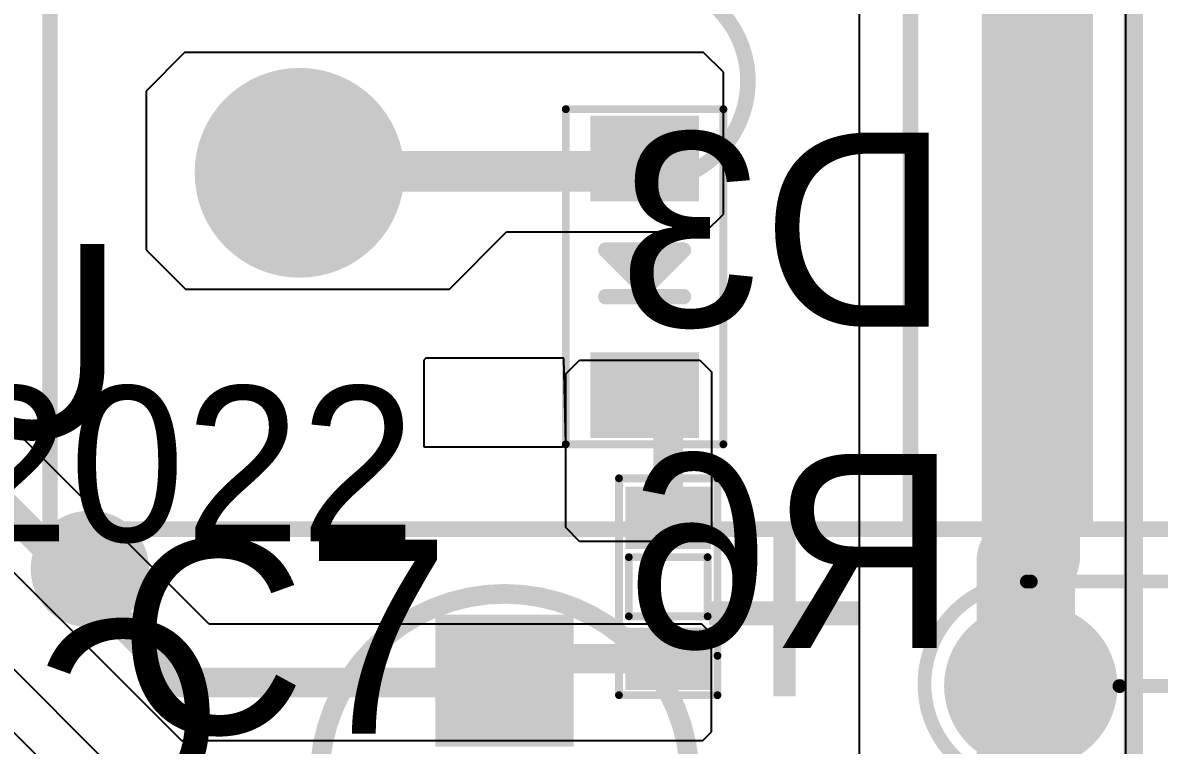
# Model space of a CAD drawing. Header units: millimetres. Extents: x 0.99 to 6.96, y 0.76 to 5.84.
# Drawn here: x 4.968 to 5.545, y 3.439 to 3.805 of the extents above; entities that cross this region are included whole.
import ezdxf

# ---------------------------------------------------------------- set-up
doc = ezdxf.new("R2010")
doc.units = ezdxf.units.MM
doc.header["$MEASUREMENT"] = 0
for name, color, linetype in [('BottomLayer', 5, 'Continuous'), ('BottomOverlay', 54, 'Continuous'), ('BottomPaste', 16, 'Continuous'), ('BottomSolder', 6, 'Continuous'), ('MultiLayer', 9, 'Continuous'), ('PadHoleLayer', 156, 'Continuous'), ('TopLayer', 1, 'Continuous'), ('TopOverlay', 2, 'Continuous'), ('TopSolder', 216, 'Continuous')]:
    doc.layers.add(name, color=color, linetype=linetype)

# ---------------------------------------------------------------- blocks, each defined once
blk = doc.blocks.new('CN3_114')
at = {"layer": 'BottomLayer', "const_width": 0.075}
for points in [[(-0.1475, 0), (-0.1525, 0)], [(0.1525, 0), (0.1475, 0)]]:
    blk.add_lwpolyline(points, dxfattribs=at)
at = {"layer": 'BottomLayer', "const_width": 0.0375}
for points in [[(-0.17125, 0, 1), (-0.13375, 0, 1)], [(-0.16625, 0, 1), (-0.12875, 0, 1)], [(0.12875, 0, 1), (0.16625, 0, 1)], [(0.13375, 0, 1), (0.17125, 0, 1)]]:
    blk.add_lwpolyline(points, format="xyb", close=True, dxfattribs=at)
at = {"layer": 'BottomSolder', "const_width": 0.083}
for points in [[(-0.1475, 0), (-0.1525, 0)], [(0.1525, 0), (0.1475, 0)]]:
    blk.add_lwpolyline(points, dxfattribs=at)
at = {"layer": 'BottomSolder', "const_width": 0.0415}
for points in [[(-0.17325, 0, 1), (-0.13175, 0, 1)], [(-0.16825, 0, 1), (-0.12675, 0, 1)], [(0.12675, 0, 1), (0.16825, 0, 1)], [(0.13175, 0, 1), (0.17325, 0, 1)]]:
    blk.add_lwpolyline(points, format="xyb", close=True, dxfattribs=at)
at = {"layer": 'MultiLayer', "const_width": 0.075}
for points in [[(-0.1475, 0), (-0.1525, 0)], [(0.1525, 0), (0.1475, 0)]]:
    blk.add_lwpolyline(points, dxfattribs=at)
at = {"layer": 'MultiLayer', "const_width": 0.0375}
for points in [[(-0.17125, 0, 1), (-0.13375, 0, 1)], [(-0.16625, 0, 1), (-0.12875, 0, 1)], [(0.12875, 0, 1), (0.16625, 0, 1)], [(0.13375, 0, 1), (0.17125, 0, 1)]]:
    blk.add_lwpolyline(points, format="xyb", close=True, dxfattribs=at)
at = {"layer": 'PadHoleLayer', "const_width": 0.01693}
for points in [[(-0.15846, 0, 1), (-0.14154, 0, 1)], [(0.14154, 0, 1), (0.15846, 0, 1)]]:
    blk.add_lwpolyline(points, format="xyb", close=True, dxfattribs=at)
at = {"layer": 'TopLayer', "const_width": 0.075}
for points in [[(-0.1475, 0), (-0.1525, 0)], [(0.1525, 0), (0.1475, 0)]]:
    blk.add_lwpolyline(points, dxfattribs=at)
at = {"layer": 'TopLayer', "const_width": 0.0375}
for points in [[(-0.17125, 0, 1), (-0.13375, 0, 1)], [(-0.16625, 0, 1), (-0.12875, 0, 1)], [(0.12875, 0, 1), (0.16625, 0, 1)], [(0.13375, 0, 1), (0.17125, 0, 1)]]:
    blk.add_lwpolyline(points, format="xyb", close=True, dxfattribs=at)
at = {"layer": 'TopOverlay', "const_width": 0.007}
for points in [[(-0.151, -0.053, -1), (-0.151, 0.051)], [(0.15096, 0.05099, -1.010051), (0.152, -0.053)]]:
    blk.add_lwpolyline(points, format="xyb", dxfattribs=at)
at = {"layer": 'TopOverlay', "const_width": 0.0035}
for points in [[(-0.15275, 0.051, 1), (-0.14925, 0.051, 1)], [(-0.15175, 0.051, 1), (-0.14825, 0.051, 1)], [(0.14825, 0.051, 1), (0.15175, 0.051, 1)], [(0.14921, 0.05099, 1), (0.15271, 0.05099, 1)], [(-0.01575, 0.026, 1), (-0.01225, 0.026, 1)], [(0.02225, 0.027, 1), (0.02575, 0.027, 1)], [(-0.09975, 0, 1), (-0.09625, 0, 1)], [(-0.01575, 0, 1), (-0.01225, 0, 1)], [(0.02225, 0, 1), (0.02575, 0, 1)], [(0.10325, 0, 1), (0.10675, 0, 1)], [(-0.01575, -0.029, 1), (-0.01225, -0.029, 1)], [(0.02225, -0.028, 1), (0.02575, -0.028, 1)], [(-0.15275, -0.053, 1), (-0.14925, -0.053, 1)], [(-0.15075, -0.053, 1), (-0.14725, -0.053, 1)], [(0.14825, -0.053, 1), (0.15175, -0.053, 1)], [(0.15025, -0.053, 1), (0.15375, -0.053, 1)]]:
    blk.add_lwpolyline(points, format="xyb", close=True, dxfattribs=at)
at = {"layer": 'TopOverlay', "const_width": 0.007}
for points in [[(0.15, 0.051), (-0.15, 0.051)], [(-0.014, 0.026), (-0.014, -0.029)], [(0.024, 0.027), (0.024, -0.028)], [(-0.014, 0), (-0.098, 0)], [(0.105, 0), (0.024, 0)], [(0.15, -0.053), (-0.149, -0.053)]]:
    blk.add_lwpolyline(points, dxfattribs=at)
at = {"layer": 'TopSolder', "const_width": 0.083}
for points in [[(-0.1475, 0), (-0.1525, 0)], [(0.1525, 0), (0.1475, 0)]]:
    blk.add_lwpolyline(points, dxfattribs=at)
at = {"layer": 'TopSolder', "const_width": 0.0415}
for points in [[(-0.17325, 0, 1), (-0.13175, 0, 1)], [(-0.16825, 0, 1), (-0.12675, 0, 1)], [(0.12675, 0, 1), (0.16825, 0, 1)], [(0.13175, 0, 1), (0.17325, 0, 1)]]:
    blk.add_lwpolyline(points, format="xyb", close=True, dxfattribs=at)
blk = doc.blocks.new('EE29_118')
at = {"layer": 'BottomLayer', "const_width": 0.04921}
blk.add_lwpolyline([(-0.02461, -0.7874, 1), (0.02461, -0.7874, 1)], format="xyb", close=True, dxfattribs=at)
at = {"layer": 'BottomSolder', "const_width": 0.05321}
blk.add_lwpolyline([(-0.02661, -0.7874, 1), (0.02661, -0.7874, 1)], format="xyb", close=True, dxfattribs=at)
at = {"layer": 'MultiLayer', "const_width": 0.04921}
blk.add_lwpolyline([(-0.02461, -0.7874, 1), (0.02461, -0.7874, 1)], format="xyb", close=True, dxfattribs=at)
at = {"layer": 'PadHoleLayer', "const_width": 0.02362}
blk.add_lwpolyline([(-0.01181, -0.7874, 1), (0.01181, -0.7874, 1)], format="xyb", close=True, dxfattribs=at)
at = {"layer": 'TopLayer', "const_width": 0.04921}
blk.add_lwpolyline([(-0.02461, -0.7874, 1), (0.02461, -0.7874, 1)], format="xyb", close=True, dxfattribs=at)
at = {"layer": 'TopOverlay', "const_width": 0.00787}
for points in [[(-0.12659, -0.96819), (-0.12659, 0.17328)], [(0.31008, -0.96607), (0.31008, 0.16971)], [(0.39879, -0.96647), (0.39879, 0.17135)], [(0.04626, -0.79298), (0.17395, -0.79298)], [(-0.12659, -0.96819), (0.7226, -0.96819)]]:
    blk.add_lwpolyline(points, dxfattribs=at)
blk.add_lwpolyline([(0.17539, -0.6891, -1.004118), (0.17584, -0.79262)], format="xyb", dxfattribs=at)
at = {"layer": 'TopOverlay', "const_width": 0.00394}
for points in [[(0.04429, -0.79298, 1), (0.04823, -0.79298, 1)], [(0.17198, -0.79298, 1), (0.17591, -0.79298, 1)], [(0.17387, -0.79262, 1), (0.1778, -0.79262, 1)], [(0.30811, -0.96607, 1), (0.31205, -0.96607, 1)], [(0.39683, -0.96647, 1), (0.40076, -0.96647, 1)], [(-0.12856, -0.96819, 1), (-0.12462, -0.96819, 1)], [(-0.12856, -0.96819, 1), (-0.12462, -0.96819, 1)]]:
    blk.add_lwpolyline(points, format="xyb", close=True, dxfattribs=at)
at = {"layer": 'TopSolder', "const_width": 0.05321}
blk.add_lwpolyline([(-0.02661, -0.7874, 1), (0.02661, -0.7874, 1)], format="xyb", close=True, dxfattribs=at)
blk = doc.blocks.new('RES_SMD_0603_B_133')
at = {"layer": 'BottomLayer'}
for points in [[(-0.04681, -0.01772), (-0.02319, -0.01772), (-0.04681, 0.01772), (-0.02319, 0.01772)], [(0.02468, -0.01772), (0.0483, -0.01772), (0.02468, 0.01771), (0.0483, 0.01771)]]:
    blk.add_solid(points, dxfattribs=at)
at = {"layer": 'BottomOverlay', "const_width": 0.00394}
for points in [[(0.035, 0.025), (-0.055, 0.025)], [(-0.055, -0.025), (-0.055, 0.025)], [(0.055, 0.025), (0.035, 0.025)], [(0.055, -0.025), (0.055, 0.025)], [(0.015, 0.02), (-0.015, 0.02)], [(-0.015, -0.02), (-0.015, 0.02)], [(0.015, -0.02), (0.015, 0.02)], [(0.055, -0.025), (-0.055, -0.025)], [(0.015, -0.02), (-0.015, -0.02)]]:
    blk.add_lwpolyline(points, dxfattribs=at)
at = {"layer": 'BottomOverlay', "const_width": 0.00197}
for points in [[(-0.05599, 0.025, 1), (-0.05402, 0.025, 1)], [(-0.05599, 0.025, 1), (-0.05402, 0.025, 1)], [(0.03401, 0.025, 1), (0.03598, 0.025, 1)], [(0.03401, 0.025, 1), (0.03598, 0.025, 1)], [(0.05401, 0.025, 1), (0.05598, 0.025, 1)], [(0.05401, 0.025, 1), (0.05598, 0.025, 1)], [(-0.01599, 0.02, 1), (-0.01402, 0.02, 1)], [(-0.01599, 0.02, 1), (-0.01402, 0.02, 1)], [(0.01401, 0.02, 1), (0.01598, 0.02, 1)], [(0.01401, 0.02, 1), (0.01598, 0.02, 1)], [(-0.05599, -0.025, 1), (-0.05402, -0.025, 1)], [(-0.05599, -0.025, 1), (-0.05402, -0.025, 1)], [(-0.01599, -0.02, 1), (-0.01402, -0.02, 1)], [(-0.01599, -0.02, 1), (-0.01402, -0.02, 1)], [(0.01401, -0.02, 1), (0.01598, -0.02, 1)], [(0.01401, -0.02, 1), (0.01598, -0.02, 1)], [(0.05401, -0.025, 1), (0.05598, -0.025, 1)], [(0.05401, -0.025, 1), (0.05598, -0.025, 1)]]:
    blk.add_lwpolyline(points, format="xyb", close=True, dxfattribs=at)
at = {"layer": 'BottomPaste'}
for points in [[(-0.04681, -0.01772), (-0.02319, -0.01772), (-0.04681, 0.01772), (-0.02319, 0.01772)], [(0.02468, -0.01772), (0.0483, -0.01772), (0.02468, 0.01771), (0.0483, 0.01771)]]:
    blk.add_solid(points, dxfattribs=at)
at = {"layer": 'BottomSolder'}
for points in [[(-0.05081, -0.02172), (-0.01919, -0.02172), (-0.05081, 0.02172), (-0.01919, 0.02172)], [(0.02068, -0.02172), (0.0523, -0.02172), (0.02068, 0.02171), (0.0523, 0.02171)]]:
    blk.add_solid(points, dxfattribs=at)
blk = doc.blocks.new('DIO_SMD_123_B_150')
at = {"layer": 'BottomLayer'}
for points in [[(-0.04228, -0.02362), (-0.04228, 0.02362), (-0.07772, -0.02362), (-0.07772, 0.02362)], [(0.07772, 0.02362), (0.04228, 0.02362), (0.07772, -0.02362), (0.04228, -0.02362)]]:
    blk.add_solid(points, dxfattribs=at)
at = {"layer": 'BottomOverlay'}
for points, const_width in [([(-0.085, 0.04), (0.085, 0.04)], 0.004), ([(-0.085, 0.04), (-0.085, -0.04)], 0.004), ([(0.085, 0.04), (0.085, -0.04)], 0.004), ([(-0.01012, 0.01969), (-0.01012, -0.01969)], 0.00787), ([(0.0135, 0.01969), (-0.00618, 0)], 0.00787), ([(0.0135, 0.01969), (0.0135, -0.01969)], 0.00787), ([(0.00957, 0.01181), (0.00957, -0.01181)], 0.00787), ([(0.00366, 0.00591), (0.00366, -0.00591)], 0.00787), ([(-0.00618, 0), (0.0135, -0.01969)], 0.00787), ([(-0.085, -0.04), (0.085, -0.04)], 0.004)]:
    blk.add_lwpolyline(points, dxfattribs=dict(at, const_width=const_width))
for points, const_width in [([(-0.086, 0.04, 1), (-0.084, 0.04, 1)], 0.002), ([(-0.086, 0.04, 1), (-0.084, 0.04, 1)], 0.002), ([(0.084, 0.04, 1), (0.086, 0.04, 1)], 0.002), ([(0.084, 0.04, 1), (0.086, 0.04, 1)], 0.002), ([(-0.01209, 0.01969, 1), (-0.00815, 0.01969, 1)], 0.00394), ([(0.01154, 0.01969, 1), (0.01547, 0.01969, 1)], 0.00394), ([(0.01154, 0.01969, 1), (0.01547, 0.01969, 1)], 0.00394), ([(0.0076, 0.01181, 1), (0.01154, 0.01181, 1)], 0.00394), ([(0.00169, 0.00591, 1), (0.00563, 0.00591, 1)], 0.00394), ([(-0.00815, 0, 1), (-0.00421, 0, 1)], 0.00394), ([(-0.00815, 0, 1), (-0.00421, 0, 1)], 0.00394), ([(0.00169, -0.00591, 1), (0.00563, -0.00591, 1)], 0.00394), ([(0.0076, -0.01181, 1), (0.01154, -0.01181, 1)], 0.00394), ([(-0.01209, -0.01969, 1), (-0.00815, -0.01969, 1)], 0.00394), ([(0.01154, -0.01969, 1), (0.01547, -0.01969, 1)], 0.00394), ([(0.01154, -0.01969, 1), (0.01547, -0.01969, 1)], 0.00394), ([(-0.086, -0.04, 1), (-0.084, -0.04, 1)], 0.002), ([(-0.086, -0.04, 1), (-0.084, -0.04, 1)], 0.002), ([(0.084, -0.04, 1), (0.086, -0.04, 1)], 0.002), ([(0.084, -0.04, 1), (0.086, -0.04, 1)], 0.002)]:
    blk.add_lwpolyline(points, format="xyb", close=True, dxfattribs=dict(at, const_width=const_width))
at = {"layer": 'BottomPaste'}
for points in [[(-0.04228, -0.02362), (-0.04228, 0.02362), (-0.07772, -0.02362), (-0.07772, 0.02362)], [(0.07772, 0.02362), (0.04228, 0.02362), (0.07772, -0.02362), (0.04228, -0.02362)]]:
    blk.add_solid(points, dxfattribs=at)
at = {"layer": 'BottomSolder'}
for points in [[(-0.03828, -0.02762), (-0.03828, 0.02762), (-0.08172, -0.02762), (-0.08172, 0.02762)], [(0.08172, 0.02762), (0.03828, 0.02762), (0.08172, -0.02762), (0.03828, -0.02762)]]:
    blk.add_solid(points, dxfattribs=at)
blk = doc.blocks.new('CA_ALU_2_54_158')
at = {"layer": 'BottomLayer', "const_width": 0.05906}
blk.add_lwpolyline([(0.05, 0.00591), (0.05, -0.00591)], dxfattribs=at)
at = {"layer": 'BottomLayer', "const_width": 0.02953}
for points in [[(0.03524, 0.00591, 1), (0.06476, 0.00591, 1)], [(0.03524, -0.00591, 1), (0.06476, -0.00591, 1)]]:
    blk.add_lwpolyline(points, format="xyb", close=True, dxfattribs=at)
at = {"layer": 'BottomLayer'}
blk.add_solid([(-0.07953, -0.0311), (-0.02047, -0.0311), (-0.07953, 0.0311), (-0.02047, 0.0311)], dxfattribs=at)
at = {"layer": 'BottomSolder', "const_width": 0.06706}
blk.add_lwpolyline([(0.05, 0.00591), (0.05, -0.00591)], dxfattribs=at)
at = {"layer": 'BottomSolder', "const_width": 0.03353}
for points in [[(0.03324, 0.00591, 1), (0.06676, 0.00591, 1)], [(0.03324, -0.00591, 1), (0.06676, -0.00591, 1)]]:
    blk.add_lwpolyline(points, format="xyb", close=True, dxfattribs=at)
at = {"layer": 'BottomSolder'}
blk.add_solid([(-0.08353, -0.0351), (-0.01647, -0.0351), (-0.08353, 0.0351), (-0.01647, 0.0351)], dxfattribs=at)
at = {"layer": 'MultiLayer', "const_width": 0.05906}
blk.add_lwpolyline([(0.05, 0.00591), (0.05, -0.00591)], dxfattribs=at)
at = {"layer": 'MultiLayer', "const_width": 0.02953}
for points in [[(0.03524, 0.00591, 1), (0.06476, 0.00591, 1)], [(0.03524, -0.00591, 1), (0.06476, -0.00591, 1)]]:
    blk.add_lwpolyline(points, format="xyb", close=True, dxfattribs=at)
at = {"layer": 'MultiLayer'}
blk.add_solid([(-0.07953, -0.0311), (-0.02047, -0.0311), (-0.07953, 0.0311), (-0.02047, 0.0311)], dxfattribs=at)
at = {"layer": 'PadHoleLayer', "const_width": 0.01575}
for points in [[(-0.05787, 0, 1), (-0.04213, 0, 1)], [(0.04213, 0, 1), (0.05787, 0, 1)]]:
    blk.add_lwpolyline(points, format="xyb", close=True, dxfattribs=at)
at = {"layer": 'TopLayer', "const_width": 0.05906}
blk.add_lwpolyline([(0.05, 0.00591), (0.05, -0.00591)], dxfattribs=at)
at = {"layer": 'TopLayer', "const_width": 0.02953}
for points in [[(0.03524, 0.00591, 1), (0.06476, 0.00591, 1)], [(0.03524, -0.00591, 1), (0.06476, -0.00591, 1)]]:
    blk.add_lwpolyline(points, format="xyb", close=True, dxfattribs=at)
at = {"layer": 'TopLayer'}
blk.add_solid([(-0.07953, -0.0311), (-0.02047, -0.0311), (-0.07953, 0.0311), (-0.02047, 0.0311)], dxfattribs=at)
at = {"layer": 'TopOverlay'}
for points, const_width in [([(0.094, 0, 1), (-0.094, 0, 1)], 0.01), ([(-0.0965, 0, 1), (-0.0915, 0, 1)], 0.005), ([(0.0915, 0, 1), (0.0965, 0, 1)], 0.005)]:
    blk.add_lwpolyline(points, format="xyb", close=True, dxfattribs=dict(at, const_width=const_width))
at = {"layer": 'TopSolder', "const_width": 0.06706}
blk.add_lwpolyline([(0.05, 0.00591), (0.05, -0.00591)], dxfattribs=at)
at = {"layer": 'TopSolder', "const_width": 0.03353}
for points in [[(0.03324, 0.00591, 1), (0.06676, 0.00591, 1)], [(0.03324, -0.00591, 1), (0.06676, -0.00591, 1)]]:
    blk.add_lwpolyline(points, format="xyb", close=True, dxfattribs=at)
at = {"layer": 'TopSolder'}
blk.add_solid([(-0.08353, -0.0351), (-0.01647, -0.0351), (-0.08353, 0.0351), (-0.01647, 0.0351)], dxfattribs=at)

msp = doc.modelspace()

# ---------------------------------------------------------------- linework, layer by layer
at = {"layer": 'BottomLayer'}
for p, q in [((5.528, 3.91101), (5.528, 3.33501)), ((5.393, 3.33001), (5.393, 3.82641)), ((5.0505, 3.79001), (5.03098, 3.77049)), ((5.31398, 3.79001), (5.0505, 3.79001)), ((5.32398, 3.78001), (5.31398, 3.79001)), ((5.32398, 3.70801), (5.32398, 3.78001)), ((5.03098, 3.77049), (5.03098, 3.72901)), ((5.03098, 3.72901), (5.03098, 3.69001)), ((5.31498, 3.69901), (5.32398, 3.70801)), ((5.18498, 3.67001), (5.21398, 3.69901)), ((5.21398, 3.69901), (5.31498, 3.69901)), ((5.03098, 3.69001), (5.05098, 3.67001)), ((5.05098, 3.67001), (5.18498, 3.67001)), ((5.24398, 3.62701), (5.25098, 3.63401)), ((5.25098, 3.63401), (5.31198, 3.63401)), ((5.31198, 3.63401), (5.31798, 3.62801)), ((5.24398, 3.54901), (5.24398, 3.62701)), ((5.31798, 3.62801), (5.31798, 3.54399)), ((5.06297, 3.50001), (4.96597, 3.59701)), ((4.90098, 3.58901), (5.04898, 3.44101)), ((4.88798, 3.55301), (5.05098, 3.39001)), ((5.25098, 3.54201), (5.24398, 3.54901)), ((5.316, 3.54201), (5.25098, 3.54201)), ((5.31798, 3.54399), (5.316, 3.54201)), ((5.169, 3.50941), (5.169, 3.50941)), ((5.313, 3.50001), (5.06297, 3.50001)), ((5.31798, 3.49502), (5.313, 3.50001)), ((5.31798, 3.48252), (5.31798, 3.49502)), ((5.31798, 3.44539), (5.31798, 3.48252)), ((5.00908, 3.39991), (4.96309, 3.4459)), ((5.3136, 3.44101), (5.31798, 3.44539)), ((5.04898, 3.44101), (5.3136, 3.44101))]:
    msp.add_line(p, q, dxfattribs=at)
for points, const_width in [([(5.48, 3.53441), (5.48, 3.92041)], 0.05), ([(5.28036, 3.73264), (5.284, 3.73628)], 0.015), ([(5.10887, 3.72901), (5.1125, 3.73264)], 0.015), ([(5.1125, 3.73264), (5.28036, 3.73264)], 0.015), ([(5.284, 3.61628), (5.28578, 3.61628)], 0.015), ([(5.28578, 3.61628), (5.296, 3.60606)], 0.015), ([(5.296, 3.55401), (5.296, 3.60606)], 0.015), ([(4.93, 3.58941), (5.049, 3.47041)], 0.015), ([(5.4775, 3.53191), (5.48, 3.53441)], 0.05), ([(5.4775, 3.41122), (5.4775, 3.53191)], 0.05), ([(5.183, 3.47041), (5.19511, 3.48252)], 0.015), ([(5.19511, 3.48252), (5.296, 3.48252)], 0.015), ([(5.049, 3.47041), (5.183, 3.47041)], 0.015)]:
    msp.add_lwpolyline(points, dxfattribs=dict(at, const_width=const_width))
for points, const_width in [([(5.28025, 3.73628, 1), (5.28775, 3.73628, 1)], 0.0075), ([(5.10875, 3.73264, 1), (5.11625, 3.73264, 1)], 0.0075), ([(5.10875, 3.73264, 1), (5.11625, 3.73264, 1)], 0.0075), ([(5.27661, 3.73264, 1), (5.28411, 3.73264, 1)], 0.0075), ([(5.27661, 3.73264, 1), (5.28411, 3.73264, 1)], 0.0075), ([(5.10512, 3.72901, 1), (5.11262, 3.72901, 1)], 0.0075), ([(5.28025, 3.61628, 1), (5.28775, 3.61628, 1)], 0.0075), ([(5.28203, 3.61628, 1), (5.28953, 3.61628, 1)], 0.0075), ([(5.28203, 3.61628, 1), (5.28953, 3.61628, 1)], 0.0075), ([(5.29225, 3.60606, 1), (5.29975, 3.60606, 1)], 0.0075), ([(5.29225, 3.60606, 1), (5.29975, 3.60606, 1)], 0.0075), ([(5.29225, 3.55401, 1), (5.29975, 3.55401, 1)], 0.0075), ([(5.4675, 3.53441, 1), (5.4925, 3.53441, 1)], 0.025), ([(5.4675, 3.53441, 1), (5.4925, 3.53441, 1)], 0.025), ([(5.465, 3.53191, 1), (5.49, 3.53191, 1)], 0.025), ([(5.465, 3.53191, 1), (5.49, 3.53191, 1)], 0.025), ([(5.19136, 3.48252, 1), (5.19886, 3.48252, 1)], 0.0075), ([(5.19136, 3.48252, 1), (5.19886, 3.48252, 1)], 0.0075), ([(5.29225, 3.48252, 1), (5.29975, 3.48252, 1)], 0.0075), ([(5.04525, 3.47041, 1), (5.05275, 3.47041, 1)], 0.0075), ([(5.04525, 3.47041, 1), (5.05275, 3.47041, 1)], 0.0075), ([(5.17925, 3.47041, 1), (5.18675, 3.47041, 1)], 0.0075), ([(5.17925, 3.47041, 1), (5.18675, 3.47041, 1)], 0.0075)]:
    msp.add_lwpolyline(points, format="xyb", close=True, dxfattribs=dict(at, const_width=const_width))
at = {"layer": 'BottomOverlay'}
for p, q in [((5.17298, 3.63501), (5.17198, 3.63401)), ((5.17198, 3.63401), (5.17198, 3.59001)), ((5.24298, 3.63501), (5.17298, 3.63501)), ((5.244, 3.59128), (5.24298, 3.63501)), ((5.17198, 3.59001), (5.24273, 3.59001)), ((5.24273, 3.59001), (5.244, 3.59128))]:
    msp.add_line(p, q, dxfattribs=at)
at = {"layer": 'BottomOverlay', "const_width": 0.00984}
msp.add_lwpolyline([(5.532, 3.18701), (5.532, 3.91299)], dxfattribs=at)
at = {"layer": 'BottomSolder', "const_width": 0.05906}
msp.add_lwpolyline([(5.00198, 3.52801), (5.00298, 3.52801)], dxfattribs=at)
at = {"layer": 'BottomSolder', "const_width": 0.02953}
for points in [[(4.98722, 3.52801, 1), (5.01675, 3.52801, 1)], [(4.98822, 3.52801, 1), (5.01775, 3.52801, 1)]]:
    msp.add_lwpolyline(points, format="xyb", close=True, dxfattribs=at)

# ---------------------------------------------------------------- block references
for name, p, rotation in [('EE29_118', (5.10887, 4.51641), 360), ('DIO_SMD_123_B_150', (5.284, 3.67628), 90), ('RES_SMD_0603_B_133', (5.296, 3.51901), 270), ('CN3_114', (5.63, 3.46864), 180), ('CA_ALU_2_54_158', (5.21298, 3.42141), 270)]:
    msp.add_blockref(name, p, dxfattribs=dict(rotation=rotation))

# ---------------------------------------------------------------- texts
at = {"layer": 'BottomOverlay', "text_generation_flag": 2}
for s, p in [('D3', (5.43898, 3.65101)), ('U2', (5.02, 3.59441)), ('R6', (5.44298, 3.48801)), ('C11', (5.07, 3.40346))]:
    msp.add_text(s, height=0.098425, dxfattribs=at).set_placement(p)
at = {"layer": 'TopOverlay'}
for s, height, p in [('V2.0 22/09/2022', 0.0787402, (4.39498, 3.54201)), ('+', 0.11811, (5.30898, 3.44841))]:
    msp.add_text(s, height=height, rotation=360, dxfattribs=at).set_placement(p)
msp.add_text('C7', height=0.098425, dxfattribs=at).set_placement((5.01698, 3.44441))

doc.saveas('drawing.dxf')
